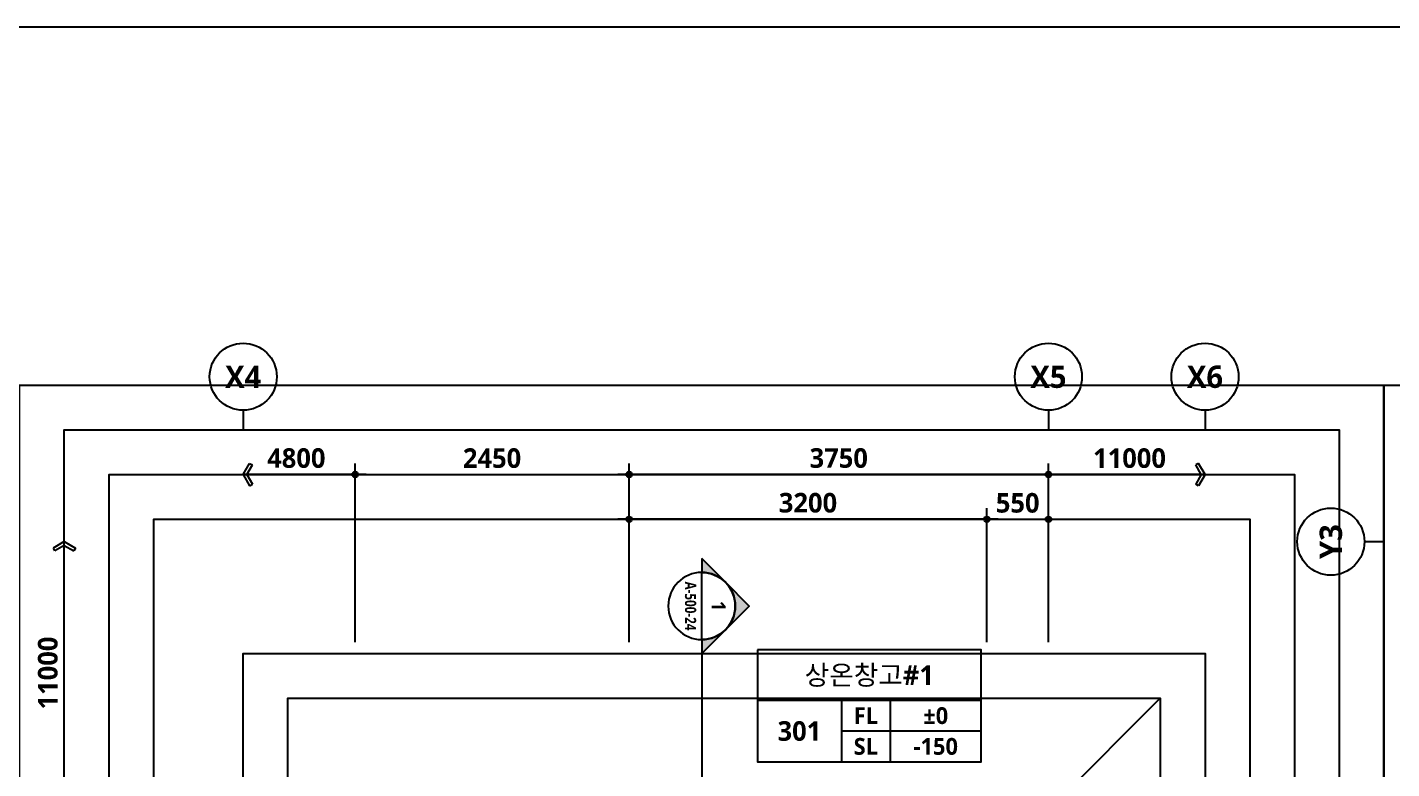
# Model space of a CAD drawing. Header units: millimetres. Extents: x -12482 to 126000, y 0 to 220200.
# Drawn here: x 54719 to 66919, y 140869 to 147500 of the extents above; entities that cross this region are included whole.
import ezdxf
from ezdxf.enums import TextEntityAlignment as Align

# ---------------------------------------------------------------- set-up
doc = ezdxf.new("R2010")
doc.units = ezdxf.units.MM
doc.header["$LTSCALE"] = 60
doc.linetypes.add('CEN', pattern=[62, 60, -1, 0, -1])
doc.layers.get('Defpoints').update_dxf_attribs({"color": 153})
for name, color, linetype in [('A-ANNO-GRA1', 7, 'Continuous'), ('A-ANNO-TEXT1', 7, 'Continuous'), ('A-ANNO-TEXT2', 3, 'Continuous'), ('A-ST-AXIS-BUB', 7, 'Continuous'), ('A-ST-AXIS-DIM', 7, 'Continuous'), ('AA-MKXS', 3, 'Continuous'), ('AA-MKXX', 3, 'Continuous')]:
    doc.layers.add(name, color=color, linetype=linetype)
for name, color, linetype, plot in [('Defpoint', 161, 'Continuous', False), ('G(그리드1)', 185, 'Continuous', False), ('G(그리드2)', 235, 'Continuous', False)]:
    doc.layers.add(name, color=color, linetype=linetype, plot=plot)
doc.styles.add('2020음성 1차', font='NanumGothicBold.ttf')
doc.styles.add('SAMOO', font='romans.shx', dxfattribs={"bigfont": 'whgtxt.shx'})
doc.styles.add('SH_나눔', font='')
doc.styles.add('SH_진천_나눔', font='')
doc.styles.get('SH_나눔').set_extended_font_data('NanumGothic', bold=True)
doc.styles.get('SH_진천_나눔').set_extended_font_data('NanumGothic', bold=True)
doc.dimstyles.new('SHP 50', dxfattribs={"dimscale": 50, "dimtxt": 3.5, "dimasz": 1, "dimexe": 2, "dimexo": 2, "dimgap": 1, "dimtad": 1, "dimdec": 0, "dimzin": 0, "dimdsep": 46, "dimtxsty": 'SH_진천_나눔', "dimblk": 'DIMDOT', "dimcen": 0.09, "dimclrd": 256, "dimclre": 256, "dimclrt": 3, "dimadec": 0, "dimazin": 1, "dimtfac": 1, "dimtdec": 0, "dimtix": 1, "dimtmove": 2, "dimatfit": 0, "dimldrblk": 'DIMDOT', "dimfxl": 1, "dimtolj": 1, "dimtzin": 0, "dimlwd": -1, "dimlwe": -1, "dimarcsym": 0})

# ---------------------------------------------------------------- blocks, each defined once
blk = doc.blocks.new('A-ST-AXIS-BUB-1')
at = {"layer": 'A-ST-AXIS-BUB'}
blk.add_line((0, 350), (0, 0), dxfattribs=at)
blk.add_circle((0, 950), 600, dxfattribs=at)
blk = doc.blocks.new('DIMDOT')
at = {"color": 0}
blk.add_line((-2, 0), (2, 0), dxfattribs=at)
for radius in [0.5, 0.25]:
    blk.add_circle((0, 0), radius, dxfattribs=at)
blk = doc.blocks.new('arrow1')
at = {"color": 0}
for p, q in [((0, 0), (0.286, 0.501)), ((0, 0), (0.286, -0.501)), ((0.165, 0), (0.41, 0.429)), ((0.165, 0), (0.41, -0.429)), ((0.286, 0.501), (0.41, 0.43)), ((0.286, -0.501), (0.41, -0.43))]:
    blk.add_line(p, q, dxfattribs=at)
blk = doc.blocks.new('*D17284')
at = {"layer": 'A-ST-AXIS-DIM'}
for p, q in [((57650, 142000), (57650, 143600)), ((60100, 142000), (60100, 143600)), ((57700, 143500), (60050, 143500))]:
    blk.add_line(p, q, dxfattribs=at)
at = {"layer": 'Defpoints', "color": 0}
for p in [(60100, 143500), (57650, 141900), (60100, 141900)]:
    blk.add_point(p, dxfattribs=at)
at = {"layer": 'A-ST-AXIS-DIM', "linetype": 'ByBlock', "xscale": 50, "yscale": 50, "zscale": 50, "rotation": 180}
blk.add_blockref('DIMDOT', (57650, 143500), dxfattribs=at)
at = {"layer": 'A-ST-AXIS-DIM', "linetype": 'ByBlock', "xscale": 50, "yscale": 50, "zscale": 50}
blk.add_blockref('DIMDOT', (60100, 143500), dxfattribs=at)
at = {"layer": 'A-ST-AXIS-DIM', "color": 3, "insert": (58875, 143646), "char_height": 175, "attachment_point": 5, "style": 'SH_진천_나눔'}
blk.add_mtext('\\A1;2450', dxfattribs=at)
blk = doc.blocks.new('*D18457')
at = {"layer": 'A-ST-AXIS-DIM'}
for p, q in [((60100, 142000), (60100, 143600)), ((63850, 142000), (63850, 143600)), ((63800, 143500), (60150, 143500))]:
    blk.add_line(p, q, dxfattribs=at)
at = {"layer": 'Defpoints', "color": 0}
for p in [(60100, 143500), (60100, 141900), (63850, 141900)]:
    blk.add_point(p, dxfattribs=at)
at = {"layer": 'A-ST-AXIS-DIM', "linetype": 'ByBlock', "xscale": 50, "yscale": 50, "zscale": 50, "rotation": 180}
blk.add_blockref('DIMDOT', (60100, 143500), dxfattribs=at)
at = {"layer": 'A-ST-AXIS-DIM', "linetype": 'ByBlock', "xscale": 50, "yscale": 50, "zscale": 50}
blk.add_blockref('DIMDOT', (63850, 143500), dxfattribs=at)
at = {"layer": 'A-ST-AXIS-DIM', "color": 3, "insert": (61975, 143647), "char_height": 175, "attachment_point": 5, "style": 'SH_진천_나눔'}
blk.add_mtext('\\A1;3750', dxfattribs=at)
blk = doc.blocks.new('*D18458')
at = {"layer": 'A-ST-AXIS-DIM'}
for p, q in [((63300, 142000), (63300, 143200)), ((63850, 142000), (63850, 143200)), ((63350, 143100), (63800, 143100))]:
    blk.add_line(p, q, dxfattribs=at)
at = {"layer": 'Defpoints', "color": 0}
for p in [(63850, 143100), (63300, 141900), (63850, 141900)]:
    blk.add_point(p, dxfattribs=at)
at = {"layer": 'A-ST-AXIS-DIM', "linetype": 'ByBlock', "xscale": 50, "yscale": 50, "zscale": 50, "rotation": 180}
blk.add_blockref('DIMDOT', (63300, 143100), dxfattribs=at)
at = {"layer": 'A-ST-AXIS-DIM', "linetype": 'ByBlock', "xscale": 50, "yscale": 50, "zscale": 50}
blk.add_blockref('DIMDOT', (63850, 143100), dxfattribs=at)
at = {"layer": 'A-ST-AXIS-DIM', "color": 3, "insert": (63575, 143246), "char_height": 175, "attachment_point": 5, "style": 'SH_진천_나눔'}
blk.add_mtext('\\A1;550', dxfattribs=at)
blk = doc.blocks.new('*D18459')
at = {"layer": 'A-ST-AXIS-DIM'}
for p, q in [((60100, 142000), (60100, 143200)), ((63300, 142000), (63300, 143200)), ((63250, 143100), (60150, 143100))]:
    blk.add_line(p, q, dxfattribs=at)
at = {"layer": 'Defpoints', "color": 0}
for p in [(60100, 143100), (60100, 141900), (63300, 141900)]:
    blk.add_point(p, dxfattribs=at)
at = {"layer": 'A-ST-AXIS-DIM', "linetype": 'ByBlock', "xscale": 50, "yscale": 50, "zscale": 50, "rotation": 180}
blk.add_blockref('DIMDOT', (60100, 143100), dxfattribs=at)
at = {"layer": 'A-ST-AXIS-DIM', "linetype": 'ByBlock', "xscale": 50, "yscale": 50, "zscale": 50}
blk.add_blockref('DIMDOT', (63300, 143100), dxfattribs=at)
at = {"layer": 'A-ST-AXIS-DIM', "color": 3, "insert": (61700, 143247), "char_height": 175, "attachment_point": 5, "style": 'SH_진천_나눔'}
blk.add_mtext('\\A1;3200', dxfattribs=at)
blk = doc.blocks.new('*U15104')
at = {"layer": 'AA-MKXX'}
blk.add_hatch(color=256, dxfattribs=at).paths.add_polyline_path([(48373, 600), (48163, 0), (48373, 0)])
at = {"layer": 'AA-MKXX', "linetype": 'CEN', "ltscale": 300}
blk.add_line((900, 0), (48373, 0), dxfattribs=at)
at = {"layer": 'AA-MKXX'}
blk.add_lwpolyline([(48373, 0), (48373, 600), (48163, 0)], close=True, dxfattribs=at)
blk = doc.blocks.new('G$C9D92D8A7')
at = {"layer": 'A-ANNO-GRA1'}
for p, q in [((0, 11), (40, 11)), ((15, 11), (15, 0)), ((23.75, 11), (23.75, 0)), ((15, 5.5), (40, 5.5))]:
    blk.add_line(p, q, dxfattribs=at)
blk.add_lwpolyline([(0, 20), (0, 0), (40, 0), (40, 20)], close=True, dxfattribs=at)
at = {"style": '2020음성 1차'}
for tag, height, p in [('실명', 3.5, (20, 15.5)), ('마감레벨', 3, (31.875, 8.25)), ('실번호', 3.5, (7.5, 5.5)), ('구조레벨', 3, (31.875, 2.75))]:
    blk.add_attdef(tag, text='', height=height, dxfattribs=at).set_placement(p, align=Align.MIDDLE_CENTER)
at = {"layer": 'A-ANNO-TEXT1', "style": 'SH_나눔'}
for s, p in [('FL', (19.375, 8.25)), ('SL', (19.375, 2.75))]:
    blk.add_text(s, height=3, dxfattribs=at).set_placement(p, align=Align.MIDDLE)
blk = doc.blocks.new('*U15083')
at = {"layer": 'AA-MKXS'}
blk.add_hatch(color=3, dxfattribs=at).paths.add_polyline_path([(0, 8.49), (-4.24, 4.24, -0.414214), (4.24, 4.24)])
h = blk.add_hatch(color=3, dxfattribs=at)
h.paths.add_polyline_path([(-8.49, 0), (-6, 0, -0.198912), (-4.24, 4.24)])
h.paths.add_polyline_path([(6, 0), (8.49, 0), (4.24, 4.24, -0.198912)])
at = {"layer": 'AA-MKXS', "color": 3, "linetype": 'Continuous', "ltscale": 5}
blk.add_line((-6, 0), (6, 0), dxfattribs=at)
at = {"layer": 'AA-MKXS', "color": 3}
for points in [[(4.24, 4.24, 0.414214), (-4.24, 4.24), (0, 8.49)], [(-4.24, 4.24, 0.198912), (-6, 0), (-8.49, 0)], [(8.49, 0), (6, 0, 0.198912), (4.24, 4.24)]]:
    blk.add_lwpolyline(points, format="xyb", close=True, dxfattribs=at)
at = {"layer": 'AA-MKXS', "color": 3, "linetype": 'Continuous', "ltscale": 5}
blk.add_circle((0, 0), 6, dxfattribs=at)
at = {"layer": 'AA-MKXS', "style": 'SAMOO', "width": 0.85}
blk.add_attdef('ViewNUM', text='', height=2.5, dxfattribs=at).set_placement((0, 1), align=Align.BOTTOM_CENTER)
blk.add_attdef('SheetNUM', text='', height=2.5, dxfattribs=at).set_placement((0, -1), align=Align.TOP_CENTER)

msp = doc.modelspace()

# ---------------------------------------------------------------- linework, layer by layer
at = {"layer": 'A-ST-AXIS-DIM'}
for p, q in [((57650, 142000), (57650, 143600)), ((63850, 142000), (63850, 143600)), ((63850, 142000), (63850, 143600)), ((57600, 143500), (56650, 143500)), ((65250, 143500), (63900, 143500)), ((55050, 140550), (55050, 142900))]:
    msp.add_line(p, q, dxfattribs=at)
at = {"layer": 'Defpoint'}
msp.add_line((63850, 140500), (64850, 141500), dxfattribs=at)
msp.add_lwpolyline([(43000, 119800), (78500, 119800), (78500, 147500), (43000, 147500)], close=True, dxfattribs=at)
at = {"layer": 'G(그리드1)'}
for points in [[(66850, 123000), (54650, 123000), (54650, 144300), (66850, 144300)], [(79850, 123000), (66850, 123000), (66850, 144300), (79850, 144300)], [(66450, 124200), (55050, 124200), (55050, 143900), (66450, 143900)], [(66050, 124600), (55450, 124600), (55450, 143500), (66050, 143500)], [(65650, 125000), (55850, 125000), (55850, 143100), (65650, 143100)], [(65250, 125800), (56650, 125800), (56650, 141900), (65250, 141900)]]:
    msp.add_lwpolyline(points, close=True, dxfattribs=at)
at = {"layer": 'G(그리드2)'}
msp.add_lwpolyline([(64850, 126200), (57050, 126200), (57050, 141500), (64850, 141500)], close=True, dxfattribs=at)

# ---------------------------------------------------------------- block references
ref = msp.add_blockref('*U15083', (60750, 142324.3), dxfattribs=dict(xscale=-50, yscale=50, zscale=50, rotation=269.9999999999997))
ref.add_attrib('SheetNUM', 'A-500-24', dxfattribs={"layer": 'AA-MKXS', "height": 100, "rotation": 270, "style": '2020음성 1차', "width": 0.8}).set_placement((60700, 142324.3), align=Align.TOP_CENTER)
ref.add_attrib('ViewNUM', '1', dxfattribs={"layer": 'AA-MKXS', "height": 125, "rotation": 270, "style": '2020음성 1차'}).set_placement((60800, 142324.3), align=Align.BOTTOM_CENTER)
at = {"xscale": 0.3333333333333333, "yscale": 0.3333333333333333, "zscale": 0.3333333333333333, "rotation": 270.0000000000003}
msp.add_blockref('*U15104', (60750, 142324.3), dxfattribs=at)
at = {"layer": 'A-ANNO-TEXT1'}
ref = msp.add_blockref('G$C9D92D8A7', (61248.3, 140931.7), dxfattribs=dict(at, xscale=50, yscale=50, zscale=50))
ref.add_attrib('실명', '상온창고#1', dxfattribs={"layer": 'A-ANNO-TEXT2', "height": 175, "style": '2020음성 1차'}).set_placement((62248.3, 141706.7, 137333.3), align=Align.MIDDLE_CENTER)
ref.add_attrib('실번호', '301', dxfattribs={"layer": 'A-ANNO-TEXT2', "height": 175, "style": '2020음성 1차'}).set_placement((61623.3, 141206.7, 137333.3), align=Align.MIDDLE_CENTER)
ref.add_attrib('마감레벨', '%%p0', dxfattribs={"height": 150, "style": '2020음성 1차'}).set_placement((62842.1, 141344.2, 137333.3), align=Align.MIDDLE_CENTER)
ref.add_attrib('구조레벨', '-150', dxfattribs={"height": 150, "style": '2020음성 1차'}).set_placement((62842.1, 141069.2, 137333.3), align=Align.MIDDLE_CENTER)
at = {"layer": 'A-ST-AXIS-BUB', "xscale": 0.5, "yscale": 0.5, "zscale": 0.5}
for p in [(56650, 143900), (63850, 143900), (65250, 143900)]:
    msp.add_blockref('A-ST-AXIS-BUB-1', p, dxfattribs=at)
at = {"layer": 'A-ST-AXIS-BUB', "xscale": 0.5, "yscale": 0.5, "zscale": 0.5, "rotation": 90}
msp.add_blockref('A-ST-AXIS-BUB-1', (66850, 142900), dxfattribs=at)
at = {"layer": 'A-ST-AXIS-DIM'}
for name, p, xscale, yscale, zscale, rotation in [('arrow1', (56650, 143500), -200, 200, 200, 179.9999999999859), ('arrow1', (65250, 143500), 200, 200, 200, 180.0000000000131), ('DIMDOT', (63850, 143500), 50, 50, 50, 180), ('arrow1', (55050, 142900), 200, 200, 200, 270.0000000000144)]:
    msp.add_blockref(name, p, dxfattribs=dict(at, xscale=xscale, yscale=yscale, zscale=zscale, rotation=rotation))
at = {"layer": 'A-ST-AXIS-DIM', "xscale": 50, "yscale": 50, "zscale": 50}
msp.add_blockref('DIMDOT', (57650, 143500), dxfattribs=at)

# ---------------------------------------------------------------- texts
at = {"layer": 'A-ANNO-TEXT1', "style": 'SH_진천_나눔'}
for s, p in [('X4', (56650, 144375)), ('X5', (63850, 144375)), ('X6', (65250, 144375))]:
    msp.add_text(s, height=200, dxfattribs=at).set_placement(p, align=Align.MIDDLE_CENTER)
msp.add_text('Y3', height=200, rotation=90, dxfattribs=at).set_placement((66375, 142900), align=Align.MIDDLE_CENTER)
at = {"layer": 'A-ST-AXIS-DIM', "color": 3, "char_height": 175, "attachment_point": 5, "style": 'SH_진천_나눔'}
for s, insert in [('\\A1;4800', (57125, 143646.6)), ('\\A1;11000', (64575, 143646))]:
    msp.add_mtext(s, dxfattribs=dict(at, insert=insert))
at = {"layer": 'A-ST-AXIS-DIM', "color": 3, "insert": (54903.4, 141725), "char_height": 175, "attachment_point": 5, "rotation": 90, "style": 'SH_진천_나눔'}
msp.add_mtext('\\A1;11000', dxfattribs=at)

# ---------------------------------------------------------------- dimensions: what is measured, and where the dimension line sits
at = {"layer": 'A-ST-AXIS-DIM'}
for base, p1, p2, angle, picture, middle in [((60100, 143500), (57650, 141900), (60100, 141900), 0, '*D17284', (58875, 143646.4)), ((60100, 143500), (63850, 141900), (60100, 141900), 180, '*D18457', (61975, 143646.6)), ((60100, 143100), (63300, 141900), (60100, 141900), 180, '*D18459', (61700, 143246.6)), ((63850, 143100), (63300, 141900), (63850, 141900), 0, '*D18458', (63575, 143246.2))]:
    dim = msp.add_linear_dim(base=base, p1=p1, p2=p2, angle=angle, dimstyle='SHP 50', dxfattribs=at)
    dim.commit()
    dim.dimension.update_dxf_attribs({"geometry": picture, "text_midpoint": middle})

doc.saveas('drawing.dxf')
